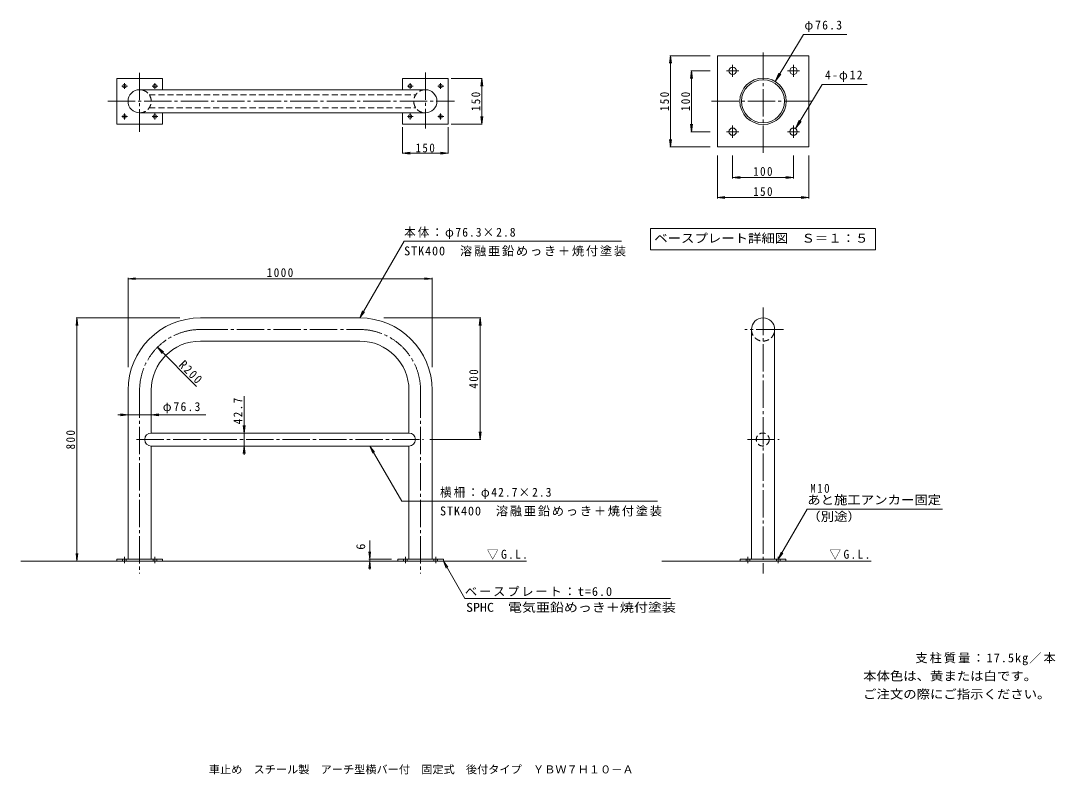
# Model space of a CAD drawing. Units: millimetres, scale not verified, with parts at other scales. Extents: x -1577 to 1825, y -1358 to 1121.
import ezdxf
from ezdxf.enums import TextEntityAlignment as Align

# ---------------------------------------------------------------- set-up
doc = ezdxf.new("R2010")
doc.units = ezdxf.units.MM
doc.header["$LTSCALE"] = 10
doc.linetypes.add('CHAIN2', pattern=[12, 9, -1, 1, -1])
doc.linetypes.add('DASHED2', pattern=[3, 2, -1])
for name, color, linetype, lineweight in [('A-0', 7, 'CHAIN2', 9), ('A-2', 3, 'Continuous', 9), ('A-4', 7, 'Continuous', 9), ('A-5', 7, 'Continuous', 9), ('C-0', 7, 'CHAIN2', 9), ('C-2', 3, 'Continuous', 9), ('C-4', 7, 'Continuous', 9), ('C-5', 7, 'Continuous', 9), ('C-E', 6, 'Continuous', 5)]:
    doc.layers.add(name, color=color, linetype=linetype, lineweight=lineweight)
doc.layers.add('F-5_F-5ﾚｲﾔ', color=2, linetype='Continuous')
doc.styles.add('ＭＳ ゴシック', font='')
doc.styles.get('ＭＳ ゴシック').set_extended_font_data('MS Gothic')

msp = doc.modelspace()

# ---------------------------------------------------------------- linework, layer by layer
at = {"layer": 'A-0'}
for p, q in [((863.71, 686.11), (863.71, 1026.11)), ((743.71, 956.11), (783.71, 956.11)), ((763.71, 936.11), (763.71, 976.11)), ((943.71, 956.11), (983.71, 956.11)), ((963.71, 936.11), (963.71, 976.11)), ((693.71, 856.11), (1033.71, 856.11)), ((743.71, 756.11), (783.71, 756.11)), ((763.71, 736.11), (763.71, 776.11)), ((943.71, 756.11), (983.71, 756.11)), ((963.71, 736.11), (963.71, 776.11))]:
    msp.add_line(p, q, dxfattribs=at)
at = {"layer": 'A-2'}
for p, q in [((1013.71, 706.11), (1013.71, 1006.11)), ((713.71, 706.11), (1013.71, 706.11))]:
    msp.add_line(p, q, dxfattribs=at)
msp.add_lwpolyline([(1013.71, 1006.11), (713.71, 1006.11), (713.71, 706.11)], dxfattribs=at)
for centre, radius in [((763.71, 956.11), 12), ((963.71, 956.11), 12), ((863.71, 856.11), 76.3), ((863.71, 856.11), 70.7), ((763.71, 756.11), 12), ((963.71, 756.11), 12)]:
    msp.add_circle(centre, radius, dxfattribs=at)
at = {"layer": 'A-4'}
for p, q in [((559.76, 1006.11), (556.5, 981.33)), ((556.76, 1006.11), (690.01, 1006.11)), ((559.76, 1006.11), (563.03, 981.33)), ((628.87, 956.11), (625.61, 931.33)), ((625.87, 956.11), (690.01, 956.11)), ((628.87, 956.11), (632.13, 931.33)), ((625.87, 756.11), (690.01, 756.11)), ((628.87, 756.11), (632.13, 780.9)), ((559.76, 706.11), (563.03, 730.9)), ((556.76, 706.11), (690.01, 706.11)), ((713.71, 536.24), (713.71, 677.81)), ((763.71, 602.42), (763.71, 677.81)), ((963.71, 602.42), (963.71, 677.81)), ((1013.71, 536.24), (1013.71, 677.81)), ((763.71, 605.42), (788.49, 608.68)), ((763.71, 605.42), (788.49, 602.16)), ((963.71, 605.42), (938.92, 608.68)), ((713.71, 539.24), (738.49, 542.5)), ((713.71, 539.24), (738.49, 535.98)), ((1013.71, 539.24), (988.92, 542.5))]:
    msp.add_line(p, q, dxfattribs=at)
for points in [[(559.76, 1006.11), (559.76, 706.11), (556.5, 730.9)], [(628.87, 956.11), (628.87, 756.11), (625.61, 780.9)], [(763.71, 605.42), (963.71, 605.42), (938.92, 602.16)], [(713.71, 539.24), (1013.71, 539.24), (988.92, 535.98)]]:
    msp.add_lwpolyline(points, dxfattribs=at)
at = {"layer": 'A-5'}
for p, q in [((996.4, 1075.52), (903.19, 921.4)), ((1139.5, 1075.52), (996.4, 1075.52)), ((903.19, 921.4), (915.23, 948.88)), ((903.19, 921.4), (921.94, 944.83)), ((1057.57, 911.31), (969.92, 766.38)), ((1057.57, 911.31), (1205.49, 911.31)), ((969.92, 766.38), (981.96, 793.86)), ((969.92, 766.38), (988.66, 789.81)), ((493.63, 437.23), (1233.78, 437.23)), ((493.63, 437.23), (493.63, 367.23)), ((1233.78, 437.23), (1233.78, 367.23)), ((493.63, 367.23), (1233.78, 367.23))]:
    msp.add_line(p, q, dxfattribs=at)
at = {"layer": 'C-0'}
for p, q in [((-1186.15, 949.85), (-1186.15, 755.86)), ((-246.65, 950.72), (-246.65, 766.14)), ((-1244.81, 906.11), (-1225.68, 906.11)), ((-1236.15, 896.6), (-1236.15, 915.49)), ((-1144.81, 906.11), (-1125.68, 906.11)), ((-1136.15, 896.6), (-1136.15, 915.49)), ((-305.31, 906.11), (-286.18, 906.11)), ((-296.65, 896.6), (-296.65, 915.49)), ((-205.31, 906.11), (-186.18, 906.11)), ((-196.65, 896.6), (-196.65, 915.49)), ((-1291.06, 856.11), (-150.41, 856.11)), ((-1244.81, 806.11), (-1225.68, 806.11)), ((-1236.15, 796.6), (-1236.15, 815.49)), ((-1144.81, 806.11), (-1125.68, 806.11)), ((-1136.15, 796.6), (-1136.15, 815.49)), ((-305.31, 806.11), (-286.18, 806.11)), ((-296.65, 796.6), (-296.65, 815.49)), ((-205.31, 806.11), (-186.18, 806.11)), ((-196.65, 796.6), (-196.65, 815.49)), ((863.71, 177.28), (863.71, -697.39)), ((-986.11, 105.4), (-462.41, 105.4)), ((931.05, 105.4), (803.53, 105.4)), ((-1186.11, -94.6), (-1186.11, -697.39)), ((-262.41, -94.6), (-262.41, -697.39)), ((-1196.11, -256.45), (-252.41, -256.45)), ((812.63, -256.45), (916.73, -256.45)), ((-1236.11, -642.61), (-1236.11, -662.62)), ((-1136.06, -642.61), (-1136.06, -662.62)), ((-312.41, -642.61), (-312.41, -662.62)), ((-212.36, -642.61), (-212.36, -662.62)), ((813.71, -642.61), (813.71, -662.62)), ((913.75, -642.61), (913.75, -662.62))]:
    msp.add_line(p, q, dxfattribs=at)
at = {"layer": 'C-0', "color": 3, "linetype": 'Continuous'}
for p, q in [((-1261.15, -650.45), (-1261.11, -650.45)), ((-337.45, -650.45), (-337.41, -650.45)), ((788.66, -650.45), (788.71, -650.45))]:
    msp.add_line(p, q, dxfattribs=at)
at = {"layer": 'C-0'}
for centre, start, end in [((-986.11, -94.6), 90, 180), ((-462.41, -94.6), 0, 90)]:
    msp.add_arc(centre, 200, start, end, dxfattribs=at)
at = {"layer": 'C-2'}
for p, q in [((-1111.15, 894.26), (-1111.15, 931.11)), ((-171.65, 931.11), (-321.65, 931.11)), ((-321.65, 931.11), (-321.65, 894.26)), ((-171.65, 781.11), (-171.65, 931.11)), ((-1186.15, 894.26), (-246.65, 894.26)), ((-1186.15, 817.96), (-246.65, 817.96)), ((-1111.15, 781.11), (-1111.15, 817.96)), ((-321.65, 817.96), (-321.65, 781.11)), ((-321.65, 781.11), (-171.65, 781.11)), ((-986.11, 143.55), (-462.41, 143.55)), ((825.56, 105.4), (825.56, -650.45)), ((901.86, 105.4), (901.86, -650.45)), ((-986.11, 67.25), (-462.41, 67.25)), ((-1224.26, -94.6), (-1224.26, -650.45)), ((-1147.96, -94.6), (-1147.96, -235.1)), ((-300.56, -94.6), (-300.56, -235.1)), ((-224.26, -94.6), (-224.26, -650.45)), ((-1147.96, -235.1), (-300.56, -235.1)), ((-1147.96, -277.8), (-300.56, -277.8)), ((-1147.96, -277.8), (-1147.96, -650.45)), ((-300.56, -277.8), (-300.56, -650.45)), ((-1261.15, -656.45), (-1261.15, -650.45)), ((-1111.11, -650.45), (-1261.11, -650.45)), ((-1111.11, -650.45), (-1111.11, -656.45)), ((-337.45, -656.45), (-337.45, -650.45)), ((-187.41, -650.45), (-337.41, -650.45)), ((-187.41, -650.45), (-187.41, -656.45)), ((788.66, -656.45), (788.66, -650.45)), ((938.71, -650.45), (788.71, -650.45)), ((938.71, -650.45), (938.71, -656.45))]:
    msp.add_line(p, q, dxfattribs=at)
at = {"layer": 'C-2', "linetype": 'DASHED2'}
for p, q in [((-1154.54, 877.46), (-278.27, 877.46)), ((-1154.54, 834.76), (-278.27, 834.76)), ((-1242.11, -650.45), (-1242.11, -656.45)), ((-1230.11, -650.45), (-1230.11, -656.45)), ((-1142.06, -650.45), (-1142.06, -656.45)), ((-1130.06, -650.45), (-1130.06, -656.45)), ((-318.41, -650.45), (-318.41, -656.45)), ((-306.41, -650.45), (-306.41, -656.45)), ((-218.36, -650.45), (-218.36, -656.45)), ((-206.36, -650.45), (-206.36, -656.45)), ((807.71, -650.45), (807.71, -656.45)), ((819.71, -650.45), (819.71, -656.45)), ((907.75, -650.45), (907.75, -656.45)), ((919.75, -650.45), (919.75, -656.45))]:
    msp.add_line(p, q, dxfattribs=at)
at = {"layer": 'C-2'}
msp.add_lwpolyline([(-1111.15, 931.11), (-1261.15, 931.11), (-1261.15, 781.11), (-1111.15, 781.11)], dxfattribs=at)
for centre in [(-1236.15, 906.11), (-1136.15, 906.11), (-296.65, 906.11), (-196.65, 906.11), (-1236.15, 806.11), (-1136.15, 806.11), (-296.65, 806.11), (-196.65, 806.11)]:
    msp.add_circle(centre, 6, dxfattribs=at)
at = {"layer": 'C-2', "linetype": 'DASHED2'}
msp.add_circle((862.74, -256.45), 21.35, dxfattribs=at)
at = {"layer": 'C-2'}
for centre, radius, start, end in [((-1186.15, 856.11), 38.15, 90, 270), ((-246.65, 856.11), 38.15, 270, 90), ((-986.11, -94.6), 238.15, 90, 180), ((-462.41, -94.6), 238.15, 0, 90), ((863.71, 105.4), 38.15, 0, 180), ((-986.11, -94.6), 161.85, 90, 180), ((-462.41, -94.6), 161.85, 0, 90), ((-1147.96, -256.45), 21.35, 90, 270), ((-300.56, -256.45), 21.35, 270, 90)]:
    msp.add_arc(centre, radius, start, end, dxfattribs=at)
at = {"layer": 'C-2', "linetype": 'DASHED2'}
for centre, start, end in [((-1186.15, 856.11), 270, 90), ((-246.65, 856.11), 90, 270), ((863.71, 105.4), 180.14683, 0)]:
    msp.add_arc(centre, 38.15, start, end, dxfattribs=at)
at = {"layer": 'C-4'}
for p, q in [((-59.3, 931.11), (-161.65, 931.11)), ((-60.8, 931.11), (-60.8, 781.11)), ((-321.65, 684.43), (-321.65, 771.11)), ((-171.65, 684.43), (-171.65, 771.11)), ((-59.3, 781.11), (-161.65, 781.11)), ((-321.65, 685.93), (-171.65, 685.93)), ((-1224.26, 272.62), (-1199.47, 275.88)), ((-1224.26, 275.62), (-1224.26, -18.39)), ((-1224.26, 272.62), (-224.26, 272.62)), ((-1224.26, 272.62), (-1199.47, 269.36)), ((-224.26, 272.62), (-249.04, 275.88)), ((-224.26, 272.62), (-249.04, 269.36)), ((-224.26, 275.62), (-224.26, -18.39)), ((-1392.03, 143.55), (-1395.29, 118.76)), ((-1395.03, 143.55), (-1053.67, 143.55)), ((-1392.03, 143.55), (-1388.76, 118.76)), ((-63.79, 143.55), (-382.82, 143.55)), ((-66.79, 143.55), (-70.06, 118.76)), ((-66.79, -256.45), (-66.79, 143.55)), ((-66.79, 143.55), (-63.53, 118.76)), ((-999.01, -81.85), (-1127.56, 46.79)), ((-1127.56, 46.79), (-1107.73, 31.56)), ((-1127.56, 46.79), (-1112.35, 26.95)), ((-841.96, -235.1), (-841.96, -113.34)), ((-1224.26, -175.28), (-1257.95, -175.28)), ((-1224.26, -175.28), (-1249.04, -172.02)), ((-1224.26, -175.28), (-1249.04, -178.54)), ((-1147.96, -175.28), (-1224.26, -175.28)), ((-1147.96, -175.28), (-1123.17, -172.02)), ((-1147.96, -175.28), (-1123.17, -178.54)), ((-1147.96, -175.28), (-968.68, -175.28)), ((-841.96, -235.1), (-845.22, -210.32)), ((-841.96, -235.1), (-838.69, -210.32)), ((-841.96, -277.8), (-841.96, -235.1)), ((-66.79, -256.45), (-70.06, -231.67)), ((-66.79, -256.45), (-63.53, -231.67)), ((-63.79, -256.45), (-232.41, -256.45)), ((-841.96, -277.8), (-845.22, -302.59)), ((-841.96, -277.8), (-838.69, -302.59)), ((-841.96, -277.8), (-841.96, -306.58)), ((-429.71, -650.45), (-429.71, -588.59)), ((-1392.03, -656.45), (-1388.76, -631.67)), ((-429.71, -650.45), (-432.98, -625.66)), ((-429.71, -650.45), (-426.45, -625.66)), ((-429.71, -656.45), (-432.98, -681.24)), ((-432.71, -650.45), (-357.41, -650.45)), ((-429.71, -650.45), (-429.71, -656.45)), ((-429.71, -656.45), (-426.45, -681.24)), ((-429.71, -656.45), (-429.71, -684.5))]:
    msp.add_line(p, q, dxfattribs=at)
at = {"layer": 'C-4', "linetype": 'CHAIN2'}
for p, q in [((-60.8, 931.11), (-64.06, 906.33)), ((-60.8, 931.11), (-57.53, 906.33)), ((-60.8, 781.11), (-64.06, 805.9)), ((-60.8, 781.11), (-57.53, 805.9)), ((-321.65, 685.93), (-296.87, 689.19)), ((-321.65, 685.93), (-296.87, 682.67)), ((-171.65, 685.93), (-196.44, 689.19)), ((-171.65, 685.93), (-196.44, 682.67))]:
    msp.add_line(p, q, dxfattribs=at)
at = {"layer": 'C-4'}
msp.add_lwpolyline([(-1392.03, 143.55), (-1392.03, -656.45), (-1395.29, -631.67)], dxfattribs=at)
at = {"layer": 'C-5'}
for p, q in [((-316.38, 395.9), (-462.41, 143.55)), ((-316.38, 395.9), (398.62, 395.9)), ((-452.84, 166.65), (-462.41, 143.55)), ((-447.19, 163.38), (-462.41, 143.55)), ((-428.76, -277.8), (-413.54, -297.64)), ((-428.76, -277.8), (-419.19, -300.9)), ((-428.76, -277.8), (-323.64, -459.46)), ((-323.64, -459.46), (516.61, -459.46)), ((913.75, -650.45), (1009.06, -485.38)), ((1009.06, -485.38), (1454.06, -485.38)), ((913.75, -650.45), (923.32, -627.35)), ((913.75, -650.45), (928.97, -630.62)), ((-116.49, -779.28), (-187.41, -656.45)), ((-187.41, -656.45), (-172.19, -676.29)), ((-187.41, -656.45), (-177.84, -679.55)), ((-116.49, -779.28), (558.98, -779.28))]:
    msp.add_line(p, q, dxfattribs=at)
at = {"layer": 'C-E'}
for p, q in [((-1577.14, -656.45), (85.76, -656.45)), ((530.65, -656.45), (1219.36, -656.45))]:
    msp.add_line(p, q, dxfattribs=at)

# ---------------------------------------------------------------- texts
at = {"layer": 'A-4', "color": 2, "char_height": 29.33, "attachment_point": 7, "rotation": 90, "style": 'ＭＳ ゴシック'}
for s, insert in [('\\T1.27;\\W0.9;150', (554.76, 823.61)), ('\\T1.27;\\W0.9;100', (623.87, 823.61))]:
    msp.add_mtext(s, dxfattribs=dict(at, insert=insert))
at = {"layer": 'A-4', "color": 2, "char_height": 29.33, "attachment_point": 7, "style": 'ＭＳ ゴシック'}
for s, insert in [('\\T1.27;\\W0.9;100', (831.21, 610.42)), ('\\T1.27;\\W0.9;150', (831.21, 544.24))]:
    msp.add_mtext(s, dxfattribs=dict(at, insert=insert))
at = {"layer": 'A-5', "color": 2, "style": 'ＭＳ ゴシック', "width": 1.1}
msp.add_text('ベースプレート詳細図\u3000Ｓ＝１：５', height=29.33, dxfattribs=at).set_placement((506.21, 382.23), align=Align.BOTTOM_LEFT)
at = {"layer": 'A-5', "color": 2, "char_height": 29.33, "attachment_point": 7, "style": 'ＭＳ ゴシック'}
for s, insert in [('\\T1.22;\\W0.95;φ76.3', (999.84, 1084.26)), ('\\T1.22;\\W0.95;4-φ12', (1067.23, 920.06))]:
    msp.add_mtext(s, dxfattribs=dict(at, insert=insert))
at = {"layer": 'C-4', "color": 2, "style": 'ＭＳ ゴシック'}
msp.add_text('6', height=29.33, rotation=90, dxfattribs=at).set_placement((-435.71, -618.9), align=Align.BOTTOM_LEFT)
at = {"layer": 'C-4', "color": 2, "char_height": 29.33, "attachment_point": 7, "style": 'ＭＳ ゴシック'}
for s, insert, rotation in [('\\T1.27;\\W0.9;150', (-65.82, 823.61), 90), ('\\T1.28;\\W0.9;R200', (-1059.82, -14.01), 315), ('\\T1.27;\\W0.9;400', (-72.79, -88.95), 90), ('\\T1.28;\\W0.9;42.7', (-847.96, -206.14), 90), ('\\T1.27;\\W0.9;800', (-1398.03, -288.95), 90)]:
    msp.add_mtext(s, dxfattribs=dict(at, insert=insert, rotation=rotation))
for s, insert in [('\\T1.27;\\W0.9;150', (-279.15, 687.64)), ('\\T1.28;\\W0.9;1000', (-768.01, 277.62)), ('\\T1.22;\\W0.95;φ76.3', (-1109.92, -170.82))]:
    msp.add_mtext(s, dxfattribs=dict(at, insert=insert))
at = {"layer": 'C-5', "color": 2, "style": 'ＭＳ ゴシック'}
for s, width, p in [('あと施工アンカー固定', 1.1, (1009.06, -478.38)), ('（別途）', 1.1, (1009.06, -533.17)), ('SPHC\u3000電気亜鉛めっき＋焼付塗装', 1.15, (-112.84, -831.98))]:
    msp.add_text(s, height=29.33, dxfattribs=dict(at, width=width)).set_placement(p, align=Align.BOTTOM_LEFT)
at = {"layer": 'C-5', "color": 2, "char_height": 29.33, "attachment_point": 7, "style": 'ＭＳ ゴシック'}
for s, insert in [('\\T1.18;\\W0.95;本体：φ76.3×2.8', (-316.38, 402.9)), ('\\T1.15;STK400\u3000溶融亜鉛めっき＋焼付塗装', (-316.38, 345.83)), ('\\T1.27;\\W0.9;M10', (1018.97, -432.05)), ('\\T1.18;\\W0.95;横柵：φ42.7×2.3', (-198.39, -452.46)), ('\\T1.15;STK400\u3000溶融亜鉛めっき＋焼付塗装', (-198.39, -509.52)), ('\\T1.22;\\W0.95;▽G.L.', (-44.26, -651.23)), ('\\T1.22;\\W0.95;▽G.L.', (1081.85, -651.23)), ('\\T1.16;ベースプレート：t=6.0', (-116.49, -772.28))]:
    msp.add_mtext(s, dxfattribs=dict(at, insert=insert))
at = {"layer": 'F-5_F-5ﾚｲﾔ', "style": 'ＭＳ ゴシック'}
for s, height, width, p in [('本体色は、黄または白です。', 29.33, 1.1, (1192.64, -1057.84)), ('ご注文の際にご指示ください。', 29.33, 1.1, (1192.64, -1117.31)), ('車止め\u3000スチール製\u3000アーチ型横バー付\u3000固定式\u3000後付タイプ\u3000ＹＢＷ７Ｈ１０－Ａ', 25.66, 1.05, (-958.5, -1362.41))]:
    msp.add_text(s, height=height, dxfattribs=dict(at, width=width)).set_placement(p, align=Align.BOTTOM_LEFT)
at = {"layer": 'F-5_F-5ﾚｲﾔ', "insert": (1364.84, -999.01), "char_height": 29.33, "attachment_point": 7, "style": 'ＭＳ ゴシック'}
msp.add_mtext('\\T1.17;支柱質量：17.5kg／本', dxfattribs=at)

doc.saveas('drawing.dxf')
